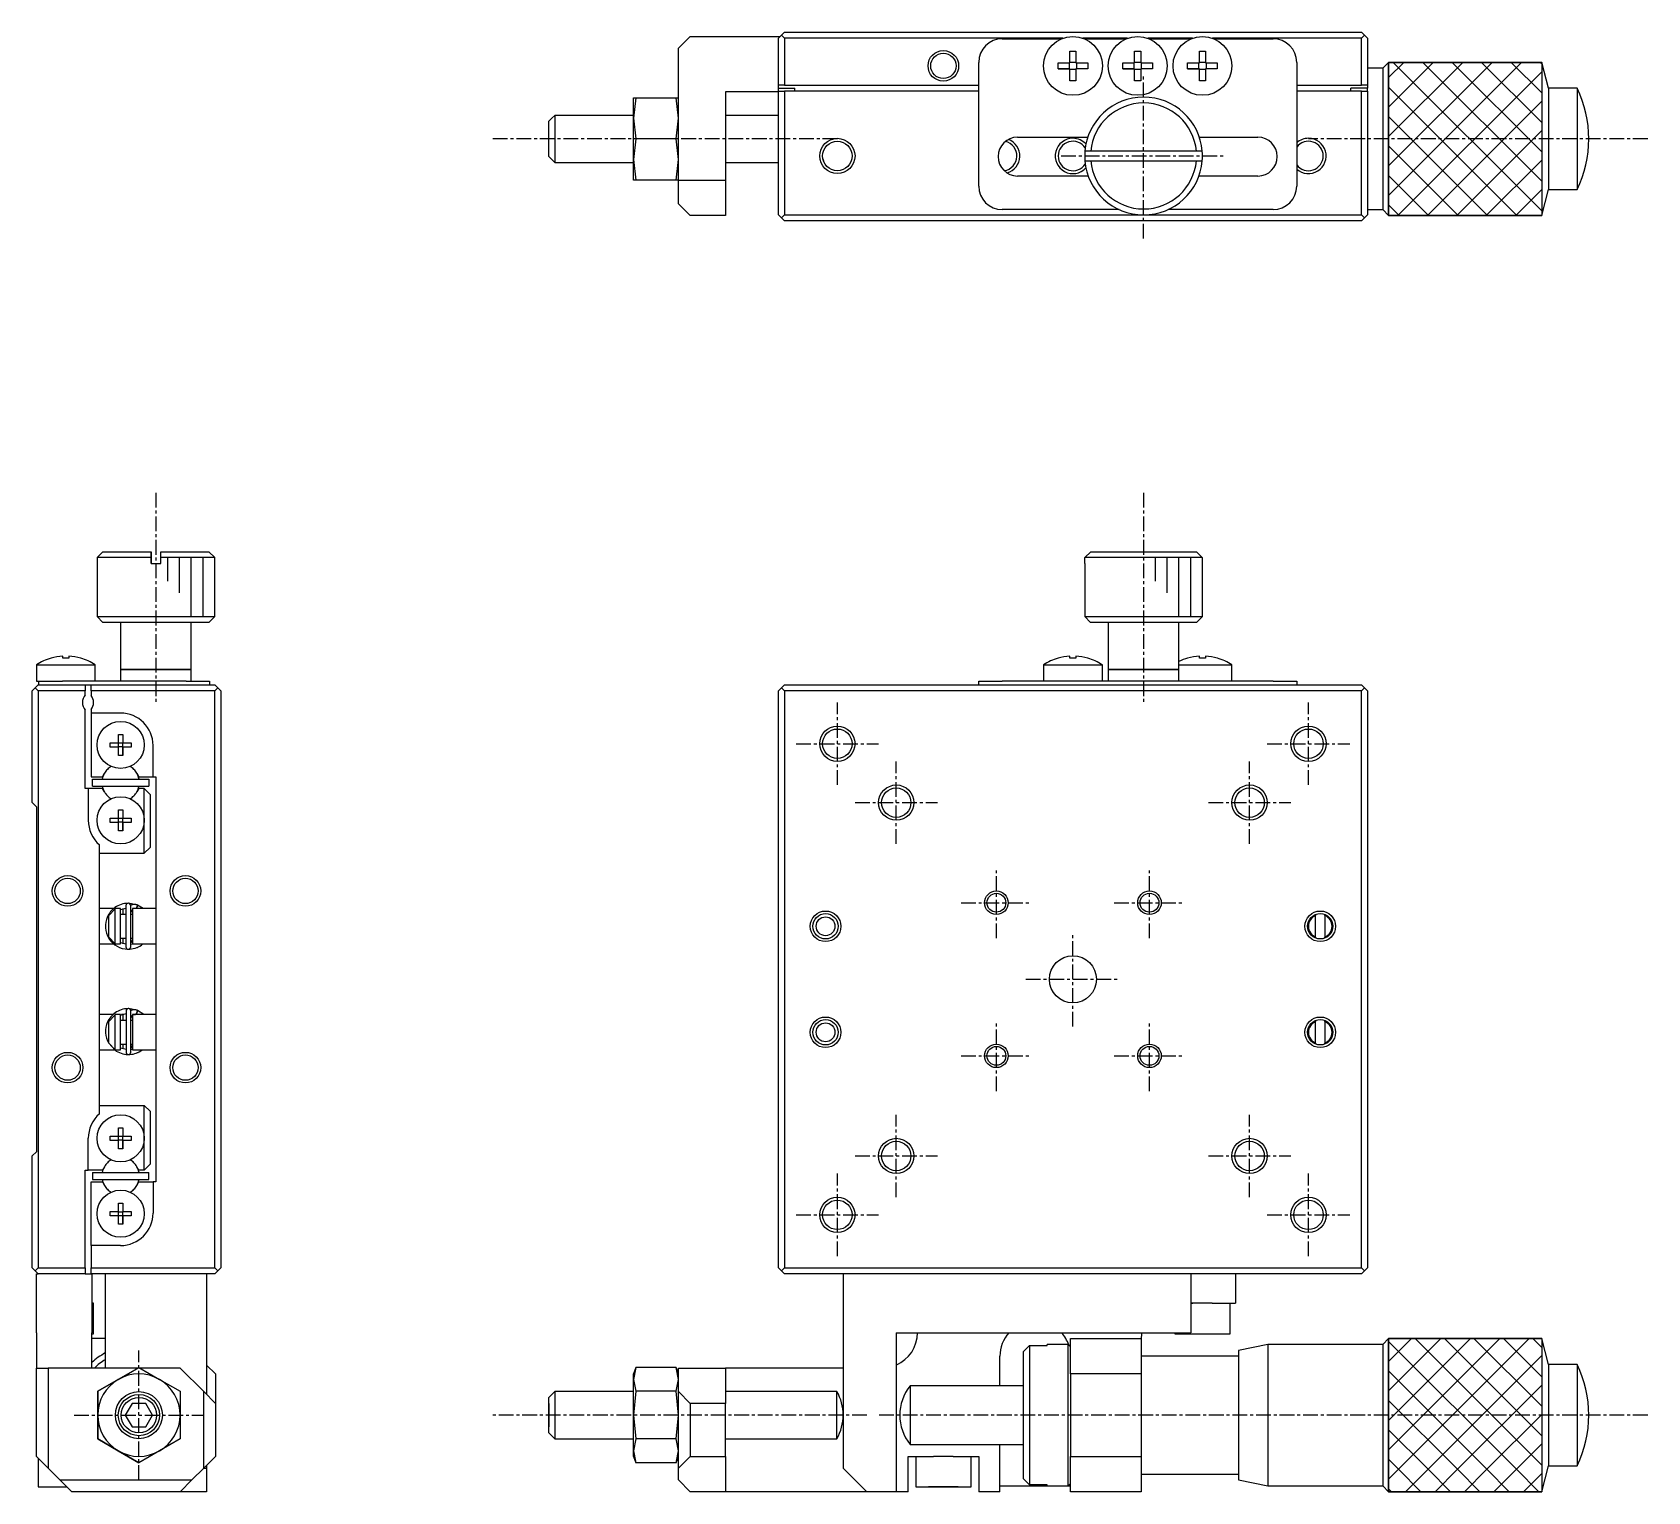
# Model space of a CAD drawing. Extents: x 10 to 367, y 10 to 228.
# Drawn here: x 68 to 205.2, y 104.1 to 228 of the extents above; entities that cross this region are included whole.
import ezdxf

# ---------------------------------------------------------------- set-up
doc = ezdxf.new("R2010")
doc.units = 0
doc.linetypes.add('CENTER', pattern=[2, 1.25, -0.25, 0.25, -0.25])
doc.layers.get('0').update_dxf_attribs({"linetype": 'CONTINUOUS'})
doc.layers.add('CENTER', color=1, linetype='CENTER')

msp = doc.modelspace()

# ---------------------------------------------------------------- linework, layer by layer
at = {"color": 7, "linetype": 'CONTINUOUS'}
for p, q in [((131.349997, 227.5), (131.599997, 227.75)), ((131.599997, 227.75), (131.849997, 228)), ((131.599997, 227.75), (131.849997, 227.5)), ((131.849997, 228), (180.849997, 228)), ((180.849997, 228), (181.099997, 227.75)), ((180.849997, 227.5), (181.099997, 227.75)), ((181.099997, 227.75), (181.349997, 227.5)), ((123.849997, 227.65), (122.849997, 226.65)), ((122.849997, 220.95), (122.849997, 226.65)), ((123.849997, 227.65), (131.499997, 227.65)), ((131.349997, 223.5), (131.349997, 227.5)), ((155.49706, 227.5), (131.849997, 227.5)), ((131.849997, 227.5), (131.849997, 223.5)), ((150.349997, 227.45), (155.370201, 227.45)), ((156.089997, 226.40859), (156.609997, 226.40859)), ((156.089997, 225.41), (156.089997, 226.40859)), ((156.609997, 226.40859), (156.609997, 225.41)), ((160.99706, 227.5), (157.202933, 227.5)), ((157.329792, 227.45), (160.870201, 227.45)), ((161.589997, 226.40859), (162.109997, 226.40859)), ((161.589997, 225.41), (161.589997, 226.40859)), ((162.109997, 226.40859), (162.109997, 225.41)), ((166.49706, 227.5), (162.702933, 227.5)), ((162.829792, 227.45), (166.370201, 227.45)), ((167.089997, 226.40859), (167.609997, 226.40859)), ((167.089997, 225.41), (167.089997, 226.40859)), ((167.609997, 226.40859), (167.609997, 225.41)), ((180.849997, 227.5), (168.202933, 227.5)), ((168.329792, 227.45), (173.349997, 227.45)), ((180.849997, 223.5), (180.849997, 227.5)), ((181.349997, 227.5), (181.349997, 223.5)), ((148.349997, 214.95), (148.349997, 225.45)), ((155.091407, 224.89), (155.091407, 225.41)), ((155.091407, 225.41), (156.089997, 225.41)), ((156.048622, 224.89), (156.048622, 225.41)), ((156.089997, 225.451375), (156.609997, 225.451375)), ((156.609997, 225.41), (157.608586, 225.41)), ((156.651371, 225.41), (156.651371, 224.89)), ((157.608586, 225.41), (157.608586, 224.89)), ((160.591407, 224.89), (160.591407, 225.41)), ((160.591407, 225.41), (161.589997, 225.41)), ((161.548622, 224.89), (161.548622, 225.41)), ((161.589997, 225.451375), (162.109997, 225.451375)), ((162.109997, 225.41), (163.108586, 225.41)), ((162.151371, 225.41), (162.151371, 224.89)), ((163.108586, 225.41), (163.108586, 224.89)), ((166.091407, 224.89), (166.091407, 225.41)), ((166.091407, 225.41), (167.089997, 225.41)), ((167.048622, 224.89), (167.048622, 225.41)), ((167.089997, 225.451375), (167.609997, 225.451375)), ((167.609997, 225.41), (168.608586, 225.41)), ((167.651371, 225.41), (167.651371, 224.89)), ((168.608586, 225.41), (168.608586, 224.89)), ((175.349997, 225.45), (175.349997, 214.95)), ((182.65, 224.949996), (181.349997, 224.949996)), ((183.150002, 225.449999), (182.65, 224.949996)), ((182.65, 224.949996), (182.650001, 212.950004)), ((183.150002, 225.449999), (196.150003, 225.449999)), ((183.150003, 212.450001), (183.150002, 225.449999)), ((196.739491, 223.25), (196.150003, 225.449999)), ((196.150003, 225.449999), (196.150004, 212.450001)), ((156.089997, 224.89), (155.091407, 224.89)), ((155.091407, 224.89), (156.048622, 224.89)), ((156.089997, 224.89), (156.048622, 224.89)), ((156.089997, 223.89141), (156.089997, 224.89)), ((156.609997, 224.848625), (156.089997, 224.848625)), ((156.609997, 223.89141), (156.089997, 223.89141)), ((156.609997, 224.89), (156.609997, 223.89141)), ((157.608586, 224.89), (156.609997, 224.89)), ((156.651371, 224.89), (156.609997, 224.89)), ((157.608586, 224.89), (156.651371, 224.89)), ((161.589997, 224.89), (160.591407, 224.89)), ((160.591407, 224.89), (161.548622, 224.89)), ((161.589997, 224.89), (161.548622, 224.89)), ((161.589997, 223.89141), (161.589997, 224.89)), ((162.109997, 224.848625), (161.589997, 224.848625)), ((162.109997, 223.89141), (161.589997, 223.89141)), ((162.109997, 224.89), (162.109997, 223.89141)), ((163.108586, 224.89), (162.109997, 224.89)), ((162.151371, 224.89), (162.109997, 224.89)), ((163.108586, 224.89), (162.151371, 224.89)), ((167.089997, 224.89), (166.091407, 224.89)), ((166.091407, 224.89), (167.048622, 224.89)), ((167.089997, 224.89), (167.048622, 224.89)), ((167.089997, 223.89141), (167.089997, 224.89)), ((167.609997, 224.848625), (167.089997, 224.848625)), ((167.609997, 223.89141), (167.089997, 223.89141)), ((167.609997, 224.89), (167.609997, 223.89141)), ((168.608586, 224.89), (167.609997, 224.89)), ((167.651371, 224.89), (167.609997, 224.89)), ((168.608586, 224.89), (167.651371, 224.89)), ((119.247069, 222.45), (119.049996, 220.7)), ((119.049996, 222.45), (119.247069, 222.45)), ((119.049996, 220.7), (119.049996, 222.45)), ((119.247069, 222.45), (122.652924, 222.45)), ((122.849996, 220.7), (122.652924, 222.45)), ((122.652924, 222.45), (122.849996, 222.45)), ((126.849997, 222.95), (126.849997, 215.45)), ((131.349997, 222.95), (126.849997, 222.95)), ((131.849997, 223.5), (131.349997, 223.5)), ((131.349997, 223.25), (131.349997, 223.5)), ((131.349997, 223.25), (132.749997, 223.25)), ((131.349997, 223), (131.349997, 223.25)), ((131.349997, 212.5), (131.349997, 223)), ((131.349997, 223), (131.849997, 223)), ((131.849997, 223.5), (148.349997, 223.5)), ((131.849997, 223), (131.849997, 212.5)), ((148.349997, 223), (131.849997, 223)), ((132.749997, 223), (132.749997, 223.25)), ((175.349997, 223.5), (180.849997, 223.5)), ((180.849997, 223), (175.349997, 223)), ((181.349997, 223.25), (179.949997, 223.25)), ((179.949997, 223), (179.949997, 223.25)), ((181.349997, 223.5), (180.849997, 223.5)), ((180.849997, 212.5), (180.849997, 223)), ((180.849997, 223), (181.349997, 223)), ((181.349997, 223.5), (181.349997, 223.25)), ((181.349997, 223), (181.349997, 223.25)), ((181.349997, 223), (181.349997, 212.5)), ((196.739491, 223.25), (196.739492, 214.65)), ((199.150002, 223.25), (196.739491, 223.25)), ((199.150002, 223.25), (199.150003, 214.65)), ((112.349996, 220.95), (112.099996, 220.7)), ((112.349996, 220.95), (112.349997, 218.95)), ((119.049977, 220.95), (112.349996, 220.95)), ((122.849997, 216.95), (122.849997, 220.95)), ((131.349997, 220.95), (126.849997, 220.95)), ((112.099996, 220.7), (111.849996, 220.45)), ((111.849997, 218.95), (111.849996, 220.45)), ((119.049996, 220.7), (119.247069, 218.95)), ((119.049997, 217.2), (119.049996, 220.7)), ((122.652924, 218.95), (122.849996, 220.7)), ((111.849997, 217.45), (111.849997, 218.95)), ((112.349997, 218.95), (112.349997, 216.95)), ((119.247069, 218.95), (119.049997, 217.2)), ((122.652924, 218.95), (119.247069, 218.95)), ((122.849997, 217.2), (122.652924, 218.95)), ((151.649997, 219.1), (157.612909, 219.1)), ((167.087084, 219.1), (172.049997, 219.1)), ((111.849997, 217.45), (112.099997, 217.2)), ((112.099997, 217.2), (112.349997, 216.95)), ((112.349997, 216.95), (119.049977, 216.95)), ((119.049997, 217.2), (119.247069, 215.45)), ((119.049997, 215.45), (119.049997, 217.2)), ((122.652924, 215.45), (122.849997, 217.2)), ((122.849997, 215.45), (122.849997, 216.95)), ((126.849997, 216.95), (131.349997, 216.95)), ((157.86781, 217.9), (157.366022, 217.9)), ((157.366022, 217.1), (157.86781, 217.1)), ((157.366022, 217.1), (167.333971, 217.1)), ((166.832183, 217.9), (157.86781, 217.9)), ((157.86781, 217.1), (166.832183, 217.1)), ((167.333971, 217.9), (166.832183, 217.9)), ((166.832183, 217.1), (167.333971, 217.1)), ((119.247069, 215.45), (119.049997, 215.45)), ((122.652924, 215.45), (119.247069, 215.45)), ((122.849997, 215.45), (122.652924, 215.45)), ((122.849997, 213.45), (122.849997, 215.45)), ((122.849997, 215.45), (126.849997, 215.45)), ((126.849997, 215.45), (126.849997, 212.45)), ((157.647869, 215.8), (151.649997, 215.8)), ((172.049997, 215.8), (167.052124, 215.8)), ((196.150004, 212.450001), (196.739492, 214.65)), ((196.739492, 214.65), (199.150003, 214.65)), ((123.849997, 212.45), (122.849997, 213.45)), ((160.276955, 212.95), (150.349997, 212.95)), ((173.349997, 212.95), (164.423038, 212.95)), ((181.349997, 212.950004), (182.650001, 212.950004)), ((182.650001, 212.950004), (183.150003, 212.450001)), ((126.849997, 212.45), (123.849997, 212.45)), ((131.599997, 212.25), (131.349997, 212.5)), ((131.849997, 212.5), (131.599997, 212.25)), ((131.849997, 212), (131.599997, 212.25)), ((131.849997, 212.5), (162.349997, 212.5)), ((180.849997, 212), (131.849997, 212)), ((162.349997, 212.5), (180.849997, 212.5)), ((181.099997, 212.25), (180.849997, 212.5)), ((181.099997, 212.25), (180.849997, 212)), ((181.349997, 212.5), (181.099997, 212.25)), ((196.150004, 212.450001), (183.150003, 212.450001)), ((74, 183.9), (73.5, 183.4)), ((74, 183.9), (78.1, 183.9)), ((78.1, 183.4), (78.1, 183.9)), ((78.1, 183.9), (78.1, 183.4)), ((78.9, 183.9), (83, 183.9)), ((78.9, 183.4), (78.9, 183.9)), ((83.5, 183.4), (83, 183.9)), ((157.366022, 183.4), (157.86781, 183.9)), ((157.86781, 183.9), (166.832183, 183.9)), ((157.86781, 183.9), (166.832183, 183.9)), ((166.832183, 183.9), (167.333971, 183.4)), ((78.1, 183.4), (73.5, 183.4)), ((73.5, 183.4), (73.5, 178.4)), ((78.1, 182.9), (78.1, 183.4)), ((78.1, 183.4), (78.1, 182.9)), ((78.1, 182.9), (78.9, 182.9)), ((83.5, 183.4), (78.9, 183.4)), ((78.9, 182.9), (78.9, 183.4)), ((83.5, 178.4), (83.5, 183.4)), ((157.349997, 182.9), (157.366022, 182.9)), ((157.349997, 182.9), (157.366022, 182.9)), ((157.349997, 182.9), (157.349997, 178.4)), ((167.333971, 183.4), (157.366022, 183.4)), ((157.366022, 182.9), (157.366022, 183.4)), ((167.333971, 183.4), (167.333971, 182.9)), ((167.333971, 182.9), (167.349997, 182.9)), ((167.333971, 182.9), (167.349997, 182.9)), ((167.349997, 178.4), (167.349997, 182.9)), ((73.5, 178.4), (78.5, 178.4)), ((73.5, 178.4), (74, 177.9)), ((78.5, 178.4), (83.5, 178.4)), ((83, 177.9), (83.5, 178.4)), ((157.349997, 178.4), (167.349997, 178.4)), ((157.349997, 178.4), (157.849997, 177.9)), ((166.849997, 177.9), (167.349997, 178.4)), ((78.5, 177.9), (74, 177.9)), ((75.5, 177.9), (75.5, 173.9)), ((83, 177.9), (78.5, 177.9)), ((81.5, 173.9), (81.5, 177.9)), ((166.849997, 177.9), (157.849997, 177.9)), ((159.349997, 177.9), (159.349997, 173.9)), ((165.349997, 173.9), (165.349997, 177.9)), ((68.35, 174.291657), (73.35, 174.291657)), ((68.35, 174.291657), (68.35, 172.9)), ((69.59141, 174.862581), (69.588067, 174.869436)), ((70.59, 174.862581), (70.59, 175.034953)), ((71.11, 174.862581), (70.59, 174.862581)), ((71.11, 175.034953), (71.11, 174.862581)), ((72.111933, 174.869436), (72.10859, 174.862581)), ((73.35, 172.9), (73.35, 174.291657)), ((153.849997, 174.291657), (158.849997, 174.291657)), ((153.849997, 174.291657), (153.849997, 172.9)), ((155.091407, 174.862581), (155.088064, 174.869436)), ((155.091407, 174.862581), (155.088064, 174.869436)), ((156.089997, 174.862581), (156.089997, 175.034953)), ((156.609997, 174.862581), (156.089997, 174.862581)), ((156.609997, 175.034953), (156.609997, 174.862581)), ((157.611929, 174.869436), (157.608586, 174.862581)), ((157.611929, 174.869436), (157.608586, 174.862581)), ((158.849997, 172.9), (158.849997, 174.291657)), ((165.349997, 174.291657), (169.849997, 174.291657)), ((166.091407, 174.862581), (166.088064, 174.869436)), ((166.091407, 174.862581), (166.088064, 174.869436)), ((167.089997, 174.862581), (167.089997, 175.034953)), ((167.609997, 174.862581), (167.089997, 174.862581)), ((167.609997, 175.034953), (167.609997, 174.862581)), ((168.611929, 174.869436), (168.608586, 174.862581)), ((168.611929, 174.869436), (168.608586, 174.862581)), ((169.849997, 172.9), (169.849997, 174.291657)), ((68.35, 172.9), (68.55, 172.9)), ((68.55, 172.6), (68.55, 172.9)), ((68.55, 172.9), (70.55, 172.9)), ((71.925, 172.9), (70.55, 172.9)), ((81.05, 172.9), (71.925, 172.9)), ((78.5, 173.9), (75.5, 173.9)), ((75.5, 173.9), (78.5, 173.9)), ((75.5, 173.9), (75.5, 172.9)), ((81.5, 173.9), (78.5, 173.9)), ((78.5, 173.9), (81.5, 173.9)), ((81.05, 172.9), (83.05, 172.9)), ((81.5, 172.9), (81.5, 173.9)), ((83.05, 172.9), (83.05, 172.6)), ((148.349997, 172.6), (148.349997, 172.9)), ((148.349997, 172.9), (150.349997, 172.9)), ((155.274997, 172.9), (150.349997, 172.9)), ((157.424997, 172.9), (155.274997, 172.9)), ((160.774997, 172.9), (157.424997, 172.9)), ((165.349997, 173.9), (159.349997, 173.9)), ((159.349997, 173.9), (165.349997, 173.9)), ((159.349997, 173.9), (159.349997, 172.9)), ((162.924997, 172.9), (160.774997, 172.9)), ((166.274997, 172.9), (162.924997, 172.9)), ((165.349997, 172.9), (165.349997, 173.9)), ((168.424997, 172.9), (166.274997, 172.9)), ((173.349997, 172.9), (168.424997, 172.9)), ((173.349997, 172.9), (175.349997, 172.9)), ((175.349997, 172.9), (175.349997, 172.6)), ((68.25, 172.35), (68, 172.1)), ((68, 162.6), (68, 172.1)), ((68.25, 172.35), (68.5, 172.6)), ((68.5, 172.1), (68.25, 172.35)), ((68.5, 172.6), (72.5, 172.6)), ((68.5, 172.1), (68.5, 123.1)), ((72.5, 172.1), (68.5, 172.1)), ((72.5, 172.6), (73, 172.6)), ((72.5, 172.6), (72.5, 172.1)), ((72.5, 171.761438), (72.5, 172.1)), ((73, 172.6), (83.5, 172.6)), ((73, 172.1), (73, 172.6)), ((73, 172.1), (73, 171.7)), ((83.5, 172.1), (73, 172.1)), ((83.5, 172.6), (83.75, 172.35)), ((83.75, 172.35), (83.5, 172.1)), ((83.5, 123.1), (83.5, 172.1)), ((84, 172.1), (83.75, 172.35)), ((84, 172.1), (84, 123.1)), ((131.599997, 172.35), (131.349997, 172.1)), ((131.349997, 123.1), (131.349997, 172.1)), ((131.849997, 172.6), (131.599997, 172.35)), ((131.849997, 172.1), (131.599997, 172.35)), ((131.849997, 172.6), (180.849997, 172.6)), ((180.849997, 172.1), (131.849997, 172.1)), ((131.849997, 172.1), (131.849997, 123.1)), ((181.099997, 172.35), (180.849997, 172.6)), ((181.099997, 172.35), (180.849997, 172.1)), ((180.849997, 123.1), (180.849997, 172.1)), ((181.349997, 172.1), (181.099997, 172.35)), ((181.349997, 172.1), (181.349997, 123.1)), ((72.5, 163.8), (72.5, 170.438562)), ((73, 170.5), (73, 170.2)), ((75.5, 170.2), (73, 170.2)), ((73, 170.2), (73, 164.8)), ((74.613639, 167.68), (75.32, 167.68)), ((74.613639, 167.32), (74.613639, 167.68)), ((75.32, 168.386361), (75.68, 168.386361)), ((75.32, 167.68), (75.32, 168.386361)), ((75.330372, 167.669628), (75.32, 167.68)), ((75.330372, 167.330372), (75.32, 167.32)), ((75.330372, 167.330372), (75.330372, 167.669628)), ((75.330372, 167.669628), (75.669628, 167.669628)), ((75.669628, 167.330372), (75.330372, 167.330372)), ((75.669628, 167.669628), (75.68, 167.68)), ((75.669628, 167.669628), (75.669628, 167.330372)), ((75.669628, 167.330372), (75.68, 167.32)), ((75.68, 168.386361), (75.68, 167.68)), ((75.68, 168.386361), (75.68, 167.68)), ((75.68, 167.68), (76.386361, 167.68)), ((76.386361, 167.68), (76.386361, 167.32)), ((78.25, 164.8), (78.25, 167.45)), ((75.32, 167.32), (74.613639, 167.32)), ((75.32, 166.613639), (75.32, 167.32)), ((75.68, 166.613639), (75.32, 166.613639)), ((75.68, 167.32), (75.68, 166.613639)), ((76.386361, 167.32), (75.68, 167.32)), ((75.68, 166.613639), (75.68, 167.32)), ((73, 164.8), (73.955588, 164.8)), ((73.1, 164.6), (77.9, 164.6)), ((73.1, 164), (73.1, 164.6)), ((73.955588, 164.8), (74.125185, 165.09375)), ((76.874815, 165.09375), (77.044412, 164.8)), ((77.044412, 164.8), (78.25, 164.8)), ((77.9, 164.6), (77.9, 164)), ((78.25, 164.8), (78.5, 164.8)), ((78.5, 164.8), (78.5, 162.6)), ((72.75, 163.8), (72.5, 163.8)), ((72.75, 163.8), (72.75, 161.1)), ((73.955588, 163.8), (72.75, 163.8)), ((73.1, 164), (77.9, 164)), ((74.125185, 163.50625), (73.955588, 163.8)), ((77.044412, 163.8), (76.874815, 163.50625)), ((77.5, 163.8), (77.044412, 163.8)), ((77.5, 161.1), (77.5, 163.8)), ((77.5, 163.8), (78, 163.3)), ((78, 163.3), (78, 158.8)), ((68, 162.6), (68.35, 162.25)), ((68.35, 162.25), (68.35, 132.95)), ((75.32, 161.986361), (75.68, 161.986361)), ((75.32, 161.28), (75.32, 161.986361)), ((75.68, 161.986361), (75.68, 161.28)), ((75.68, 161.986361), (75.68, 161.28)), ((78.5, 162.6), (78.5, 130.4)), ((74.613639, 161.28), (75.32, 161.28)), ((74.613639, 160.92), (74.613639, 161.28)), ((75.32, 160.92), (74.613639, 160.92)), ((75.330372, 161.269628), (75.32, 161.28)), ((75.330372, 160.930372), (75.32, 160.92)), ((75.32, 160.213639), (75.32, 160.92)), ((75.330372, 160.930372), (75.330372, 161.269628)), ((75.330372, 161.269628), (75.669628, 161.269628)), ((75.669628, 160.930372), (75.330372, 160.930372)), ((75.669628, 161.269628), (75.68, 161.28)), ((75.669628, 161.269628), (75.669628, 160.930372)), ((75.669628, 160.930372), (75.68, 160.92)), ((75.68, 161.28), (76.386361, 161.28)), ((75.68, 160.92), (75.68, 160.213639)), ((76.386361, 160.92), (75.68, 160.92)), ((75.68, 160.213639), (75.68, 160.92)), ((76.386361, 161.28), (76.386361, 160.92)), ((77.5, 158.3), (77.5, 161.1)), ((75.68, 160.213639), (75.32, 160.213639)), ((73.7, 136.179062), (73.7, 159.020938)), ((73.7, 158.3), (77.5, 158.3)), ((78, 158.8), (77.5, 158.3)), ((75.499989, 153.514926), (75.952123, 153.646028)), ((75.95215, 153.858046), (75.95215, 150.358046)), ((76.921029, 153.899002), (76.179486, 154.056727)), ((76.351469, 153.889885), (76.349711, 153.889049)), ((76.383058, 153.903901), (76.351469, 153.889885)), ((76.35215, 150.358046), (76.35215, 153.858046)), ((76.415296, 153.916321), (76.383058, 153.903901)), ((76.448101, 153.927113), (76.415296, 153.916321)), ((76.481395, 153.936251), (76.448101, 153.927113)), ((76.515096, 153.943715), (76.481395, 153.936251)), ((76.54912, 153.949485), (76.515096, 153.943715)), ((76.583386, 153.953548), (76.54912, 153.949485)), ((76.617809, 153.955894), (76.583386, 153.953548)), ((76.652305, 153.956517), (76.617809, 153.955894)), ((76.686791, 153.955416), (76.652305, 153.956517)), ((76.721181, 153.952592), (76.686791, 153.955416)), ((76.755392, 153.948053), (76.721181, 153.952592)), ((76.789339, 153.941809), (76.755392, 153.948053)), ((76.82294, 153.933875), (76.789339, 153.941809)), ((76.819601, 153.611824), (76.813275, 153.6)), ((76.826062, 153.624329), (76.819601, 153.611824)), ((76.856113, 153.92427), (76.82294, 153.933875)), ((76.927827, 153.896089), (76.823805, 153.599982)), ((76.832617, 153.637435), (76.826062, 153.624329)), ((76.839223, 153.651057), (76.832617, 153.637435)), ((76.845838, 153.665106), (76.839223, 153.651057)), ((76.852418, 153.679491), (76.845838, 153.665106)), ((76.858921, 153.694119), (76.852418, 153.679491)), ((76.888774, 153.913017), (76.856113, 153.92427)), ((76.865305, 153.708895), (76.858921, 153.694119)), ((76.871528, 153.723723), (76.865305, 153.708895)), ((76.87755, 153.738508), (76.871528, 153.723723)), ((76.883332, 153.753153), (76.87755, 153.738508)), ((76.888837, 153.767564), (76.883332, 153.753153)), ((76.919164, 153.900863), (76.888774, 153.913017)), ((76.894029, 153.781646), (76.888837, 153.767564)), ((76.898874, 153.79531), (76.894029, 153.781646)), ((76.90334, 153.808465), (76.898874, 153.79531)), ((76.9074, 153.821027), (76.90334, 153.808465)), ((76.911026, 153.832915), (76.9074, 153.821027)), ((76.914194, 153.844052), (76.911026, 153.832915)), ((76.916886, 153.854364), (76.914194, 153.844052)), ((76.919082, 153.863786), (76.916886, 153.854364)), ((76.917832, 153.901144), (76.919824, 153.900489)), ((77.405799, 153.600034), (76.918724, 153.900011)), ((76.920769, 153.872256), (76.919082, 153.863786)), ((76.919824, 153.900489), (76.921303, 153.898644)), ((76.921936, 153.879719), (76.920769, 153.872256)), ((76.921303, 153.898644), (76.922258, 153.895621)), ((76.922576, 153.886128), (76.921936, 153.879719)), ((76.922258, 153.895621), (76.922683, 153.89144)), ((76.922683, 153.89144), (76.922576, 153.886128)), ((74.898375, 153.6), (73.7, 153.6)), ((74.5, 153.016515), (75, 153.545683)), ((74.5, 151.183485), (74.5, 153.016515)), ((74.899534, 153.6), (74.899369, 153.6)), ((75, 153.6), (75, 153.545683)), ((75.5, 153.6), (75, 153.6)), ((75, 153.545683), (75, 150.654317)), ((75.5, 150.6), (75.5, 153.6)), ((75.95215, 153.1), (75.5, 153.1)), ((75.7, 153.1), (75.7, 153.6)), ((76.35215, 153.256435), (76.499968, 153.516361)), ((76.5, 153.1), (76.35215, 153.1)), ((76.5, 153.6), (76.5, 150.6)), ((78.5, 153.6), (76.5, 153.6)), ((176.949997, 153.098389), (176.949997, 153.016515)), ((176.949997, 151.183485), (176.949997, 153.016515)), ((177.749997, 153.016515), (177.749997, 153.098389)), ((177.749997, 153.09781), (177.749997, 151.10219)), ((177.749997, 153.016515), (177.749997, 151.183485)), ((75, 150.654317), (74.5, 151.183485)), ((75.5, 151.1), (75.95215, 151.1)), ((75.7, 150.624524), (75.7, 151.1)), ((76.35215, 151.1), (76.5, 151.1)), ((76.499961, 150.699736), (76.35215, 150.959658)), ((176.949997, 151.183485), (176.949997, 151.101611)), ((177.749997, 151.101611), (177.749997, 151.183485)), ((73.7, 150.6), (74.917522, 150.6)), ((74.917983, 150.6), (74.918089, 150.6)), ((74.918617, 150.6), (74.918738, 150.6)), ((75, 150.654317), (75, 150.6)), ((75, 150.6), (75.5, 150.6)), ((75.952149, 150.570366), (75.499932, 150.700898)), ((76.174127, 150.159274), (76.274916, 150.162913)), ((76.50021, 150.596816), (76.352153, 150.570048)), ((76.5, 150.6), (78.5, 150.6)), ((76.513234, 150.599892), (76.50021, 150.596816)), ((76.860206, 150.293134), (76.861344, 150.293503)), ((76.861344, 150.293503), (76.862365, 150.293837)), ((76.862365, 150.293837), (76.863651, 150.294259)), ((76.863651, 150.294259), (76.865321, 150.294812)), ((76.865321, 150.294812), (76.866933, 150.29535)), ((76.866933, 150.29535), (76.870148, 150.296435)), ((76.870148, 150.296435), (76.871962, 150.297056)), ((76.871962, 150.297056), (76.87553, 150.298293)), ((76.87553, 150.298293), (76.919164, 150.31523)), ((76.917832, 150.314949), (76.917524, 150.31568)), ((76.919164, 150.31523), (76.917832, 150.314949)), ((76.918922, 150.316166), (76.971852, 150.339769)), ((74.842814, 144.6), (73.7, 144.6)), ((74.5, 144.016515), (75, 144.545683)), ((74.5, 142.183485), (74.5, 144.016515)), ((74.843626, 144.6), (74.843452, 144.6)), ((74.844007, 144.6), (74.843903, 144.6)), ((75, 144.6), (75, 144.545683)), ((75.5, 144.6), (75, 144.6)), ((75, 144.545683), (75, 141.654317)), ((75.499878, 144.5679), (75.962862, 144.70407)), ((75.5, 141.6), (75.5, 144.6)), ((75.96289, 144.1), (75.5, 144.1)), ((75.7, 144.6), (75.573988, 144.6)), ((75.7, 144.1), (75.7, 144.6)), ((75.96289, 144.916089), (75.96289, 141.416089)), ((76.931768, 144.957045), (76.190225, 145.114769)), ((76.362208, 144.947927), (76.36045, 144.947091)), ((76.393797, 144.961944), (76.362208, 144.947927)), ((76.36289, 141.416089), (76.36289, 144.916089)), ((76.36289, 144.314478), (76.499955, 144.567785)), ((76.5, 144.1), (76.36289, 144.1)), ((76.426035, 144.974363), (76.393797, 144.961944)), ((76.45884, 144.985155), (76.426035, 144.974363)), ((76.492134, 144.994294), (76.45884, 144.985155)), ((76.525835, 145.001757), (76.492134, 144.994294)), ((76.5, 144.6), (76.5, 141.6)), ((78.5, 144.6), (76.5, 144.6)), ((76.559859, 145.007528), (76.525835, 145.001757)), ((76.594125, 145.011591), (76.559859, 145.007528)), ((76.567652, 144.60009), (76.749019, 144.600032)), ((76.628548, 145.013936), (76.594125, 145.011591)), ((76.663045, 145.01456), (76.628548, 145.013936)), ((76.69753, 145.013458), (76.663045, 145.01456)), ((76.73192, 145.010635), (76.69753, 145.013458)), ((76.766131, 145.006096), (76.73192, 145.010635)), ((76.800078, 144.999852), (76.766131, 145.006096)), ((76.79087, 144.605027), (76.786693, 144.6)), ((76.795418, 144.611098), (76.79087, 144.605027)), ((76.800308, 144.618175), (76.795418, 144.611098)), ((76.938567, 144.954132), (76.798719, 144.59998)), ((76.83368, 144.991918), (76.800078, 144.999852)), ((76.805512, 144.626214), (76.800308, 144.618175)), ((76.810996, 144.635166), (76.805512, 144.626214)), ((76.816727, 144.644976), (76.810996, 144.635166)), ((76.82267, 144.655585), (76.816727, 144.644976)), ((76.828788, 144.666926), (76.82267, 144.655585)), ((76.835045, 144.678931), (76.828788, 144.666926)), ((76.866852, 144.982313), (76.83368, 144.991918)), ((76.841401, 144.691525), (76.835045, 144.678931)), ((76.847817, 144.704632), (76.841401, 144.691525)), ((76.854255, 144.718171), (76.847817, 144.704632)), ((76.860675, 144.732058), (76.854255, 144.718171)), ((76.867036, 144.746209), (76.860675, 144.732058)), ((76.899513, 144.971059), (76.866852, 144.982313)), ((76.873301, 144.760537), (76.867036, 144.746209)), ((76.879431, 144.774954), (76.873301, 144.760537)), ((76.885388, 144.789371), (76.879431, 144.774954)), ((76.891135, 144.8037), (76.885388, 144.789371)), ((76.896638, 144.817853), (76.891135, 144.8037)), ((76.901862, 144.831743), (76.896638, 144.817853)), ((76.929903, 144.958905), (76.899513, 144.971059)), ((76.906776, 144.845285), (76.901862, 144.831743)), ((76.911349, 144.858395), (76.906776, 144.845285)), ((76.915554, 144.870994), (76.911349, 144.858395)), ((76.919364, 144.883004), (76.915554, 144.870994)), ((76.922756, 144.894351), (76.919364, 144.883004)), ((76.925709, 144.904966), (76.922756, 144.894351)), ((76.928206, 144.914783), (76.925709, 144.904966)), ((76.93023, 144.923743), (76.928206, 144.914783)), ((76.928571, 144.959187), (76.930516, 144.958565)), ((77.482592, 144.600051), (76.929463, 144.958054)), ((76.93177, 144.93179), (76.93023, 144.923743)), ((76.930516, 144.958565), (76.931975, 144.956816)), ((76.932815, 144.938874), (76.93177, 144.93179)), ((76.931975, 144.956816), (76.932939, 144.953952)), ((76.93336, 144.944953), (76.932815, 144.938874)), ((76.932939, 144.953952), (76.933402, 144.94999)), ((76.933402, 144.94999), (76.93336, 144.944953)), ((176.949997, 144.098389), (176.949997, 144.016515)), ((176.949997, 142.183485), (176.949997, 144.016515)), ((177.749997, 144.016515), (177.749997, 144.098389)), ((177.749997, 144.09781), (177.749997, 142.10219)), ((177.749997, 144.016515), (177.749997, 142.183485)), ((73.7, 141.6), (75, 141.6)), ((74.483868, 142.176589), (75.004004, 141.599493)), ((75, 141.654317), (74.5, 142.183485)), ((75, 141.654317), (75, 141.6)), ((75, 141.6), (75.5, 141.6)), ((75.962888, 141.628408), (75.499947, 141.763966)), ((75.5, 142.1), (75.96289, 142.1)), ((75.7, 141.686004), (75.7, 142.1)), ((76.36289, 142.1), (76.5, 142.1)), ((76.499973, 141.764381), (76.36289, 142.0177)), ((76.50008, 141.652382), (76.362892, 141.62809)), ((76.5, 141.6), (78.5, 141.6)), ((76.870945, 141.351177), (76.872083, 141.351546)), ((76.872083, 141.351546), (76.873105, 141.351879)), ((76.873105, 141.351879), (76.87439, 141.352301)), ((76.87439, 141.352301), (76.87606, 141.352854)), ((76.87606, 141.352854), (76.877672, 141.353392)), ((76.877672, 141.353392), (76.880887, 141.354478)), ((76.880887, 141.354478), (76.882701, 141.355098)), ((76.882701, 141.355098), (76.886269, 141.356335)), ((76.886269, 141.356335), (76.929903, 141.373273)), ((76.928571, 141.372991), (76.928264, 141.373723)), ((76.929903, 141.373273), (76.928571, 141.372991)), ((76.929661, 141.374209), (76.982591, 141.397811)), ((176.949997, 142.183485), (176.949997, 142.101611)), ((177.749997, 142.101611), (177.749997, 142.183485)), ((76.184866, 141.217316), (76.285655, 141.220955)), ((73.7, 136.9), (77.5, 136.9)), ((77.5, 134.1), (77.5, 136.9)), ((77.5, 136.9), (78, 136.4)), ((78, 136.4), (78, 131.9)), ((75.32, 134.986361), (75.68, 134.986361)), ((75.32, 134.28), (75.32, 134.986361)), ((75.68, 134.986361), (75.68, 134.28)), ((75.68, 134.986361), (75.68, 134.28)), ((72.75, 131.4), (72.75, 134.1)), ((74.613639, 134.28), (75.32, 134.28)), ((74.613639, 133.92), (74.613639, 134.28)), ((75.32, 133.92), (74.613639, 133.92)), ((75.330372, 134.269628), (75.32, 134.28)), ((75.330372, 133.930372), (75.32, 133.92)), ((75.32, 133.213639), (75.32, 133.92)), ((75.68, 133.213639), (75.32, 133.213639)), ((75.330372, 133.930372), (75.330372, 134.269628)), ((75.330372, 134.269628), (75.669628, 134.269628)), ((75.669628, 133.930372), (75.330372, 133.930372)), ((75.669628, 134.269628), (75.68, 134.28)), ((75.669628, 134.269628), (75.669628, 133.930372)), ((75.669628, 133.930372), (75.68, 133.92)), ((75.68, 134.28), (76.386361, 134.28)), ((75.68, 133.92), (75.68, 133.213639)), ((76.386361, 133.92), (75.68, 133.92)), ((75.68, 133.213639), (75.68, 133.92)), ((76.386361, 134.28), (76.386361, 133.92)), ((77.5, 131.4), (77.5, 134.1)), ((68.35, 132.95), (68, 132.6)), ((68, 123.1), (68, 132.6)), ((74.125185, 131.69375), (73.955588, 131.4)), ((77.044412, 131.4), (76.874815, 131.69375)), ((78, 131.9), (77.5, 131.4)), ((72.5, 131.4), (72.75, 131.4)), ((72.5, 123.1), (72.5, 131.4)), ((73.955588, 131.4), (72.75, 131.4)), ((73, 130.4), (73.955588, 130.4)), ((73, 125), (73, 130.4)), ((73.1, 131.2), (77.9, 131.2)), ((73.1, 131.2), (73.1, 130.6)), ((73.1, 130.6), (77.9, 130.6)), ((73.955588, 130.4), (74.125185, 130.10625)), ((76.874815, 130.10625), (77.044412, 130.4)), ((77.5, 131.4), (77.044412, 131.4)), ((77.044412, 130.4), (78.25, 130.4)), ((77.9, 130.6), (77.9, 131.2)), ((78.5, 130.4), (78.25, 130.4)), ((78.25, 130.4), (78.25, 127.75)), ((74.613639, 127.88), (75.32, 127.88)), ((74.613639, 127.52), (74.613639, 127.88)), ((75.32, 128.586361), (75.68, 128.586361)), ((75.32, 127.88), (75.32, 128.586361)), ((75.330372, 127.869628), (75.32, 127.88)), ((75.330372, 127.530372), (75.330372, 127.869628)), ((75.330372, 127.869628), (75.669628, 127.869628)), ((75.669628, 127.869628), (75.68, 127.88)), ((75.669628, 127.869628), (75.669628, 127.530372)), ((75.68, 128.586361), (75.68, 127.88)), ((75.68, 128.586361), (75.68, 127.88)), ((75.68, 127.88), (76.386361, 127.88)), ((76.386361, 127.88), (76.386361, 127.52)), ((75.32, 127.52), (74.613639, 127.52)), ((75.330372, 127.530372), (75.32, 127.52)), ((75.32, 126.813639), (75.32, 127.52)), ((75.68, 126.813639), (75.32, 126.813639)), ((75.669628, 127.530372), (75.330372, 127.530372)), ((75.669628, 127.530372), (75.68, 127.52)), ((75.68, 127.52), (75.68, 126.813639)), ((76.386361, 127.52), (75.68, 127.52)), ((75.68, 126.813639), (75.68, 127.52)), ((75.5, 125), (73, 125)), ((73, 125), (73, 123.1)), ((68, 123.1), (68.25, 122.85)), ((68.25, 122.85), (68.5, 123.1)), ((68.5, 122.6), (68.25, 122.85)), ((68.35, 122.6), (68.5, 122.6)), ((68.35, 117.6), (68.35, 122.6)), ((68.5, 123.1), (72.5, 123.1)), ((72.5, 122.6), (68.5, 122.6)), ((72.5, 123.1), (72.5, 122.6)), ((72.5, 122.6), (73, 122.6)), ((73, 123.1), (83.5, 123.1)), ((73, 122.6), (73, 123.1)), ((83.5, 122.6), (73, 122.6)), ((73.05, 122.6), (73.05, 117.6)), ((74.2, 122.6), (74.2, 114.6)), ((82.8, 122.6), (82.8, 112.35)), ((83.5, 123.1), (83.75, 122.85)), ((83.75, 122.85), (83.5, 122.6)), ((84, 123.1), (83.75, 122.85)), ((131.349997, 123.1), (131.599997, 122.85)), ((131.849997, 123.1), (131.599997, 122.85)), ((131.599997, 122.85), (131.849997, 122.6)), ((131.849997, 123.1), (180.849997, 123.1)), ((180.849997, 122.6), (131.849997, 122.6)), ((136.849997, 122.6), (136.849997, 106.1)), ((166.349997, 122.6), (166.349997, 117.6)), ((170.149997, 122.6), (170.149997, 120.1)), ((181.099997, 122.85), (180.849997, 123.1)), ((180.849997, 122.6), (181.099997, 122.85)), ((181.099997, 122.85), (181.349997, 123.1)), ((73.2, 120.1), (73.05, 120.1)), ((73.2, 117.5), (73.2, 120.1)), ((166.523861, 120.1), (166.349997, 120.1)), ((166.349997, 120.1), (166.523861, 120.1)), ((167.349997, 120.1), (166.523861, 120.1)), ((168.176132, 120.1), (167.349997, 120.1)), ((168.176132, 120.1), (170.149997, 120.1)), ((169.699997, 117.5), (169.699997, 120.1)), ((68.35, 117.6), (68.35, 114.6)), ((73.05, 114.6), (73.05, 117.6)), ((73.05, 117.5), (73.2, 117.5)), ((74.2, 117.1), (73.05, 117.1)), ((141.349997, 117.6), (141.349997, 104.1)), ((141.349997, 117.6), (166.349997, 117.6)), ((154.149997, 116.51608), (154.149997, 116.6)), ((154.149997, 116.51608), (154.149997, 116.6)), ((155.949997, 116.6), (154.149997, 116.6)), ((155.949997, 104.6), (155.949997, 116.6)), ((156.149997, 116.4), (155.949997, 116.6)), ((156.149997, 117.1), (162.149997, 117.1)), ((156.149997, 114.1), (156.149997, 117.1)), ((162.149997, 117.1), (162.149997, 114.1)), ((164.999997, 117.6), (164.999997, 117.5)), ((164.999997, 117.5), (167.349997, 117.5)), ((167.349997, 117.5), (169.699997, 117.5)), ((172.899996, 116.599996), (170.399997, 116.099997)), ((172.899996, 116.599996), (172.899996, 104.600004)), ((182.650001, 116.599996), (172.899996, 116.599996)), ((183.150003, 117.099999), (182.650001, 116.599996)), ((182.650001, 116.599996), (182.650001, 104.600004)), ((183.150003, 117.099999), (196.150004, 117.099999)), ((183.150003, 104.100001), (183.150003, 117.099999)), ((196.739492, 114.9), (196.150004, 117.099999)), ((196.150004, 117.099999), (196.150004, 104.100001)), ((150.149997, 113.099996), (150.149997, 115.6)), ((152.149997, 116.008327), (152.649997, 116.51608)), ((152.149997, 105.191673), (152.149997, 116.008327)), ((152.149997, 115.243559), (152.149997, 116.008327)), ((152.649997, 116.51608), (152.649997, 104.68392)), ((152.649997, 116.51608), (154.149997, 116.51608)), ((170.399997, 115.6), (162.149997, 115.6)), ((170.399997, 116.099997), (170.399997, 105.100003)), ((170.399997, 116.099997), (170.399997, 115.6)), ((170.399997, 115.849997), (170.399997, 115.6)), ((170.399997, 115.849997), (170.399997, 105.350003)), ((68.35, 107.1), (68.35, 114.6)), ((68.35, 114.6), (69.35, 114.6)), ((76.978203, 114.6), (69.35, 114.6)), ((69.35, 114.6), (69.35, 106.1)), ((75.3, 113.631089), (77.05, 114.641452)), ((76.978388, 114.600107), (75.3, 113.631089)), ((77.05, 114.641452), (76.978388, 114.600107)), ((77.05, 114.641452), (78.8, 113.631089)), ((80.55, 114.6), (77.121797, 114.6)), ((82.55, 112.6), (80.55, 114.6)), ((83.55, 114.1), (82.8, 114.85)), ((83.55, 114.1), (83.55, 111.6)), ((119.247069, 114.641452), (119.049997, 113.631089)), ((119.247069, 114.641452), (119.049997, 114.1)), ((119.049997, 113.631089), (119.049997, 114.1)), ((122.652924, 114.641452), (119.247069, 114.641452)), ((122.849997, 113.631089), (122.652924, 114.641452)), ((122.849997, 114.1), (122.652924, 114.641452)), ((122.849997, 112.6), (122.849997, 114.6)), ((122.849997, 114.6), (126.849997, 114.6)), ((126.849997, 114.6), (126.849997, 111.6)), ((136.849997, 114.6), (126.849997, 114.6)), ((162.149997, 114.1), (156.149997, 114.1)), ((156.149997, 114.1), (156.149997, 107.1)), ((162.149997, 114.1), (162.149997, 107.1)), ((196.739492, 114.9), (196.739492, 106.3)), ((199.150003, 114.9), (196.739492, 114.9)), ((199.150003, 114.9), (199.150003, 106.3)), ((73.55, 112.620726), (75.3, 113.631089)), ((75.3, 113.631089), (73.55, 112.620726)), ((73.55, 110.6), (73.55, 112.620726)), ((73.55, 112.620726), (73.55, 110.6)), ((78.8, 113.631089), (80.55, 112.620726)), ((80.55, 112.620726), (80.55, 110.6)), ((82.55, 106.1), (82.55, 112.6)), ((83.55, 111.6), (82.55, 112.6)), ((112.349997, 112.6), (112.099997, 112.35)), ((112.349997, 112.6), (112.349997, 108.6)), ((119.049977, 112.6), (112.349997, 112.6)), ((119.049997, 110.6), (119.049997, 113.631089)), ((119.049997, 113.631089), (119.247069, 112.620726)), ((119.247069, 112.620726), (119.049997, 110.6)), ((122.652924, 112.620726), (119.247069, 112.620726)), ((122.652924, 112.620726), (122.849997, 113.631089)), ((122.849997, 110.6), (122.652924, 112.620726)), ((123.849997, 111.6), (122.849997, 112.6)), ((122.849997, 108.6), (122.849997, 112.6)), ((136.314098, 112.6), (126.850016, 112.6)), ((136.314098, 108.599995), (136.314098, 112.600005)), ((136.314098, 108.6), (136.314098, 112.6)), ((142.527506, 113.099996), (142.527506, 108.100004)), ((152.149997, 113.099996), (142.527506, 113.099996)), ((76.47265, 111.6), (75.895299, 110.6)), ((77.62735, 111.6), (76.47265, 111.6)), ((78.204701, 110.6), (77.62735, 111.6)), ((78.204701, 110.6), (77.62735, 111.6)), ((83.55, 111.6), (83.55, 107.1)), ((111.849997, 111.6), (111.849996, 110.6)), ((112.099997, 112.35), (111.849997, 112.1)), ((111.849997, 109.1), (111.849997, 112.1)), ((111.849997, 109.1), (111.849997, 112.1)), ((111.849997, 110.6), (111.849997, 111.6)), ((126.849997, 111.6), (123.849997, 111.6)), ((123.849997, 111.6), (123.849997, 107.1)), ((126.849997, 107.1), (126.849997, 111.6)), ((73.55, 108.579274), (73.55, 110.6)), ((73.55, 110.6), (73.55, 108.579274)), ((75.895299, 110.6), (76.47265, 109.6)), ((77.62735, 109.6), (78.204701, 110.6)), ((77.62735, 109.6), (78.204701, 110.6)), ((80.55, 110.6), (80.55, 108.579274)), ((111.849996, 110.6), (111.849997, 109.6)), ((111.849997, 109.6), (111.849997, 110.6)), ((119.049997, 107.568911), (119.049997, 110.6)), ((119.049997, 110.6), (119.247069, 108.579274)), ((122.652924, 108.579274), (122.849997, 110.6)), ((75.3, 107.568911), (73.55, 108.579274)), ((73.55, 108.579274), (75.3, 107.568911)), ((76.47265, 109.6), (77.62735, 109.6)), ((80.55, 108.579274), (78.8, 107.568911)), ((111.849997, 109.1), (112.099997, 108.85)), ((112.099997, 108.85), (112.349997, 108.6)), ((112.349997, 108.6), (119.049977, 108.6)), ((119.247069, 108.579274), (119.049997, 107.568911)), ((122.652924, 108.579274), (119.247069, 108.579274)), ((122.849997, 107.568911), (122.652924, 108.579274)), ((122.849997, 106.1), (122.849997, 108.6)), ((126.850016, 108.6), (136.314098, 108.6)), ((68.35, 107.1), (69.35, 106.1)), ((77.05, 106.558548), (75.3, 107.568911)), ((75.3, 107.568911), (77.05, 106.558548)), ((78.8, 107.568911), (77.05, 106.558548)), ((82.55, 106.1), (83.55, 107.1)), ((119.049997, 107.568911), (119.247069, 106.558548)), ((119.049997, 107.1), (119.049997, 107.568911)), ((119.049997, 107.1), (119.247069, 106.558548)), ((122.652924, 106.558548), (122.849997, 107.568911)), ((122.652924, 106.558548), (122.849997, 107.1)), ((122.849997, 106.1), (123.849997, 107.1)), ((123.849997, 107.1), (126.849997, 107.1)), ((126.849997, 107.1), (126.849997, 104.1)), ((142.349997, 107.1), (144.523861, 107.1)), ((142.349997, 104.1), (142.349997, 107.1)), ((142.527506, 108.100004), (152.149997, 108.100004)), ((142.999997, 107.1), (142.999997, 104.5)), ((145.349997, 107.1), (144.523861, 107.1)), ((146.176132, 107.1), (145.349997, 107.1)), ((146.176132, 107.1), (148.349997, 107.1)), ((147.699997, 104.5), (147.699997, 107.1)), ((148.349997, 107.1), (148.349997, 104.1)), ((150.149997, 104.1), (150.149997, 108.100004)), ((156.149997, 107.1), (162.149997, 107.1)), ((156.149997, 104.1), (156.149997, 107.1)), ((162.149997, 107.1), (162.149997, 104.1)), ((68.5, 106.95), (68.5, 104.5)), ((69.35, 106.1), (70.35, 105.1)), ((81.55, 105.1), (82.55, 106.1)), ((82.55, 106.1), (82.8, 106.1)), ((82.8, 106.35), (82.8, 106.1)), ((82.8, 106.1), (82.8, 104.1)), ((122.652924, 106.558548), (119.247069, 106.558548)), ((122.849997, 105.1), (122.849997, 106.1)), ((136.849997, 106.1), (138.849997, 104.1)), ((152.149997, 105.191673), (152.149997, 105.956441)), ((196.150004, 104.100001), (196.739492, 106.3)), ((196.739492, 106.3), (199.150003, 106.3)), ((68.5, 104.5), (70.95, 104.5)), ((70.35, 105.1), (81.55, 105.1)), ((70.35, 105.1), (71.35, 104.1)), ((80.55, 104.1), (81.55, 105.1)), ((123.849997, 104.1), (122.849997, 105.1)), ((142.999997, 104.5), (145.349997, 104.5)), ((142.999997, 104.5), (147.699997, 104.5)), ((144.714911, 104.5), (144.079826, 104.5)), ((144.079826, 104.5), (144.714911, 104.5)), ((145.985082, 104.5), (144.714911, 104.5)), ((144.714911, 104.5), (145.985082, 104.5)), ((145.349997, 104.5), (147.699997, 104.5)), ((146.620167, 104.5), (145.985082, 104.5)), ((145.985082, 104.5), (146.620167, 104.5)), ((150.149997, 104.6), (154.149997, 104.6)), ((152.649997, 104.68392), (152.149997, 105.191673)), ((154.149997, 104.68392), (152.649997, 104.68392)), ((154.149997, 104.6), (154.149997, 104.68392)), ((154.149997, 104.6), (154.149997, 104.68392)), ((154.149997, 104.6), (155.949997, 104.6)), ((155.949997, 104.6), (156.149997, 104.8)), ((155.949997, 104.6), (156.149997, 104.6)), ((162.149997, 105.6), (170.399996, 105.6)), ((170.399997, 105.6), (170.399997, 105.100003)), ((170.399997, 105.6), (170.399997, 105.350003)), ((170.399997, 105.100003), (172.899996, 104.600004)), ((172.899996, 104.600004), (182.650001, 104.600004)), ((182.650001, 104.600004), (183.150003, 104.100001)), ((80.55, 104.1), (71.35, 104.1)), ((82.8, 104.1), (80.55, 104.1)), ((126.849997, 104.1), (123.849997, 104.1)), ((138.849997, 104.1), (126.849997, 104.1)), ((141.349997, 104.1), (138.849997, 104.1)), ((142.349997, 104.1), (141.349997, 104.1)), ((150.149997, 104.1), (148.349997, 104.1)), ((162.149997, 104.1), (156.149997, 104.1)), ((196.150004, 104.100001), (183.150003, 104.100001))]:
    msp.add_line(p, q, dxfattribs=at)
at = {"color": 3, "linetype": 'CONTINUOUS'}
for p, q in [((183.150002, 225.449999), (183.150003, 212.450001)), ((196.150003, 225.449999), (183.150002, 225.449999)), ((183.150002, 224.150002), (184.449999, 225.449999)), ((183.150002, 221.650002), (186.949999, 225.449999)), ((183.150002, 219.150002), (189.449999, 225.449999)), ((183.150003, 216.650003), (191.949999, 225.449999)), ((183.150003, 214.150003), (194.449999, 225.449999)), ((183.550001, 225.449999), (196.150004, 212.849996)), ((186.050001, 225.449999), (196.150004, 215.349996)), ((188.550001, 225.449999), (196.150004, 217.849996)), ((191.050001, 225.449999), (196.150003, 220.349997)), ((193.550001, 225.449999), (196.150003, 222.849997)), ((196.050001, 225.449999), (196.150003, 225.349997)), ((196.150003, 225.449999), (196.150004, 212.450001)), ((183.950001, 212.450001), (196.150003, 224.650003)), ((183.150002, 223.349998), (194.049999, 212.450001)), ((183.150002, 220.849998), (191.549999, 212.450001)), ((186.450001, 212.450001), (196.150003, 222.150003)), ((188.950001, 212.450001), (196.150003, 219.650003)), ((183.150003, 218.349997), (189.049999, 212.450001)), ((135.124414, 217.254139), (135.161854, 217.111647)), ((191.450001, 212.450001), (196.150004, 217.150004)), ((183.150003, 215.849997), (186.549999, 212.450001)), ((193.950001, 212.450001), (196.150004, 214.650004)), ((183.150003, 213.349997), (184.049999, 212.450001)), ((183.150003, 212.450001), (196.150004, 212.450001)), ((79.5, 181.4), (79.5, 183.4)), ((80.5, 180.4), (80.5, 183.4)), ((81.5, 178.4), (81.5, 183.4)), ((82.5, 178.4), (82.5, 183.4)), ((163.349997, 181.4), (163.349997, 183.4)), ((164.349997, 180.4), (164.349997, 183.4)), ((165.349997, 178.4), (165.349997, 183.4)), ((166.349997, 178.4), (166.349997, 183.4)), ((183.150003, 117.099999), (183.150003, 104.100001)), ((196.150004, 117.099999), (183.150003, 117.099999)), ((183.150003, 115.150003), (185.099999, 117.099999)), ((183.150003, 112.650003), (187.599999, 117.099999)), ((183.150003, 110.150003), (190.099999, 117.099999)), ((183.150003, 107.650003), (192.599999, 117.099999)), ((183.150003, 116.849997), (194, 106)), ((184, 106), (195.099999, 117.099999)), ((185.400001, 117.099999), (196.150004, 106.349996)), ((187.900001, 117.099999), (196.150004, 108.849996)), ((190.400001, 117.099999), (196.150004, 111.349996)), ((192.900001, 117.099999), (196.150004, 113.849996)), ((195.400001, 117.099999), (196.150004, 116.349996)), ((196.150004, 117.099999), (196.150004, 104.100001)), ((186.5, 106), (196.150004, 115.650004)), ((183.150003, 114.349997), (191.5, 106)), ((189, 106), (196.150004, 113.150004)), ((183.150003, 111.849997), (189, 106)), ((191.5, 106), (196.150004, 110.650004)), ((183.150003, 109.349997), (186.5, 106)), ((194, 106), (196.150004, 108.150004)), ((183.150003, 106.849997), (184, 106)), ((183.150003, 105.150003), (184, 106)), ((184, 106), (185.899999, 104.100001)), ((184.600001, 104.100001), (186.5, 106)), ((186.5, 106), (188.399999, 104.100001)), ((187.100001, 104.100001), (189, 106)), ((189, 106), (190.899999, 104.100001)), ((189.600001, 104.100001), (191.5, 106)), ((191.5, 106), (193.399999, 104.100001)), ((192.100001, 104.100001), (194, 106)), ((194, 106), (195.899999, 104.100001)), ((194.600001, 104.100001), (196.150004, 105.650004)), ((183.150003, 104.349997), (183.399999, 104.100001)), ((183.150003, 104.100001), (196.150004, 104.100001))]:
    msp.add_line(p, q, dxfattribs=at)
for centre, radius in [((145.349997, 225.15), 1.3), ((136.349997, 217.5), 1.5), ((136.349997, 167.6), 1.5), ((176.349997, 167.6), 1.5), ((141.349997, 162.6), 1.5), ((171.349997, 162.6), 1.5), ((71, 155.1), 1.3), ((81, 155.1), 1.3), ((149.849997, 154.1), 1), ((162.849997, 154.1), 1), ((135.349997, 152.1), 1.3), ((177.349997, 152.1), 1.3), ((135.349997, 143.1), 1.3), ((177.349997, 143.1), 1.3), ((71, 140.1), 1.3), ((81, 140.1), 1.3), ((149.849997, 141.1), 1), ((162.849997, 141.1), 1), ((141.349997, 132.6), 1.5), ((171.349997, 132.6), 1.5), ((136.349997, 127.6), 1.5), ((176.349997, 127.6), 1.5), ((77.05, 110.6), 1.75)]:
    msp.add_circle(centre, radius, dxfattribs=at)
at = {"color": 7, "linetype": 'CONTINUOUS'}
for centre, radius in [((156.349997, 225.15), 2.5), ((161.849997, 225.15), 2.5), ((167.349997, 225.15), 2.5), ((145.349997, 225.15), 1.075), ((136.349997, 217.5), 1.25), ((75.5, 167.5), 2), ((136.349997, 167.6), 1.25), ((176.349997, 167.6), 1.25), ((141.349997, 162.6), 1.25), ((171.349997, 162.6), 1.25), ((75.5, 161.1), 2), ((71, 155.1), 1.075), ((81, 155.1), 1.075), ((149.849997, 154.1), 0.8), ((162.849997, 154.1), 0.8), ((135.349997, 152.1), 1.075), ((135.349997, 152.1), 0.8), ((177.349997, 152.1), 1.075), ((156.349997, 147.6), 2), ((135.349997, 143.1), 1.075), ((177.349997, 143.1), 1.075), ((135.349997, 143.1), 0.8), ((149.849997, 141.1), 0.8), ((162.849997, 141.1), 0.8), ((71, 140.1), 1.075), ((81, 140.1), 1.075), ((75.5, 134.1), 2), ((141.349997, 132.6), 1.25), ((171.349997, 132.6), 1.25), ((75.5, 127.7), 2), ((136.349997, 127.6), 1.25), ((176.349997, 127.6), 1.25), ((77.05, 110.6), 2), ((77.05, 110.6), 1.5)]:
    msp.add_circle(centre, radius, dxfattribs=at)
for centre, radius, start, end in [((150.349997, 225.45), 2, 90, 180), ((173.349997, 225.45), 2, 0, 90), ((162.349997, 217.5), 5, 4.588566, 175.411434), ((190.405002, 218.95), 9.745001, 333.816209, 26.183791), ((162.349997, 217.5), 4.5, 5.099689, 174.900311), ((151.649997, 217.45), 1.65, 90, 270), ((150.349997, 217.5), 1.25, 277.220583, 78.374221), ((156.349997, 217.5), 1.25, 33.12294, 180), ((172.049997, 217.45), 1.65, 270, 90), ((176.349997, 217.5), 1.25, 216.869898, 143.130102), ((156.349997, 217.5), 1.25, 180, 326.87706), ((162.349997, 217.5), 5, 175.411434, 184.588566), ((162.349997, 217.5), 5, 184.588566, 355.411434), ((162.349997, 217.5), 4.5, 185.099689, 354.900311), ((162.349997, 217.5), 5, 355.411434, 4.588566), ((150.349997, 214.95), 2, 180, 270), ((173.349997, 214.95), 2, 270, 0), ((70.85, 170.55), 4.5, 106.285843, 123.748989), ((70.85, 170.55), 4.492483, 93.317816, 106.26943), ((70.85, 170.55), 4.492483, 73.73057, 86.682184), ((70.85, 170.55), 4.5, 56.251011, 73.714157), ((156.349997, 170.55), 4.5, 106.285843, 123.748989), ((156.349997, 170.55), 4.492483, 93.317816, 106.26943), ((156.349997, 170.55), 4.492483, 73.73057, 86.682184), ((156.349997, 170.55), 4.5, 56.251011, 73.714157), ((167.349997, 170.55), 4.5, 106.285843, 116.3878), ((167.349997, 170.55), 4.492483, 93.317816, 106.26943), ((167.349997, 170.55), 4.492483, 73.73057, 86.682184), ((167.349997, 170.55), 4.5, 56.251011, 73.714157), ((73.25, 171.1), 1, 138.590378, 221.409622), ((72.2, 171.1), 1, 323.130102, 36.869898), ((75.5, 167.45), 2.75, 0, 90), ((75.5, 164.299999), 1.5875, 149.999969, 169.10691), ((75.5, 164.3), 1.5875, 135, 150), ((75.615, 164.18519), 1.75, 121.886504, 135.004406), ((75.5, 164.299999), 1.5875, 120.433182, 134.999974), ((75.5, 164.299999), 1.5875, 45.000026, 59.566818), ((75.385, 164.18519), 1.75, 44.995594, 58.113496), ((75.5, 164.3), 1.5875, 30, 45), ((75.5, 164.299999), 1.5875, 10.89309, 30.000031), ((75.5, 164.299999), 1.5875, 190.893016, 210), ((75.5, 164.3), 1.5875, 210, 225), ((75.5, 164.3), 1.5875, 315, 330), ((75.5, 164.299999), 1.5875, 330.000031, 349.106984), ((75.5, 164.299999), 1.5875, 224.999974, 239.566737), ((75.615, 164.41481), 1.75, 224.995594, 238.113496), ((75.5, 164.299999), 1.5875, 300.433263, 315.000026), ((75.385, 164.41481), 1.75, 301.886504, 315.004406), ((75.5, 161.1), 2.75, 180, 229.114807), ((76.161919, 152.100024), 1.961268, 125.92925448, 155.29610648), ((76.154295, 152.100978), 1.956029, 90.75802723, 125.76480604), ((76.15215, 153.858046), 0.2, 0, 180), ((76.152077, 152.108147), 1.948934, 155.39212257, 269.18267785), ((177.349997, 152.1), 1, 113.578178, 246.421822), ((177.349997, 152.1), 1, 293.578178, 66.421822), ((76.15215, 150.358046), 0.2, 180, 0), ((76.149313, 152.115193), 1.956316, 273.68114225, 309.22615063), ((76.172657, 143.158066), 1.961267, 125.92921791, 155.29606991), ((76.165035, 143.15902), 1.95603, 90.75807348, 125.76485228), ((76.16289, 144.916089), 0.2, 0, 180), ((177.349997, 143.1), 1, 113.578178, 246.421822), ((177.349997, 143.1), 1, 293.578178, 66.421822), ((76.162961, 143.166244), 1.949043, 155.39535754, 210.51504086), ((76.16351, 143.166987), 1.949742, 233.508947, 269.162609), ((76.16289, 141.416089), 0.2, 180, 0), ((76.159588, 143.175324), 1.958431, 273.69077113, 306.43930899), ((75.5, 134.1), 2.75, 130.885193, 180), ((75.5, 130.900001), 1.5875, 150.000031, 169.106984), ((75.5, 130.9), 1.5875, 135, 150), ((75.5, 130.900001), 1.5875, 120.433263, 135.000026), ((75.615, 130.78519), 1.75, 121.886504, 135.004406), ((75.5, 130.900001), 1.5875, 44.999974, 59.566737), ((75.385, 130.78519), 1.75, 44.995594, 58.113496), ((75.5, 130.9), 1.5875, 30, 45), ((75.5, 130.900001), 1.5875, 10.893016, 29.999969), ((75.5, 130.900001), 1.5875, 190.89309, 210), ((75.5, 130.900001), 1.5875, 329.999969, 349.10691), ((75.5, 130.9), 1.5875, 210, 225), ((75.615, 131.01481), 1.75, 224.995594, 238.113496), ((75.5, 130.900001), 1.5875, 225.000026, 239.566818), ((75.5, 130.900001), 1.5875, 300.433182, 314.999974), ((75.385, 131.01481), 1.75, 301.886504, 315.004406), ((75.5, 130.9), 1.5875, 315, 330), ((75.5, 127.75), 2.75, 270, 0), ((140.149997, 117.6), 3, 293.578178, 0), ((153.149997, 115.6), 3, 138.189685, 180), ((153.149997, 115.6), 3, 18.594438, 41.810315), ((165.149997, 117.1), 3, 170.405932, 180), ((77.05, 110.6), 6, 118.35935, 131.810315), ((77.05, 110.6), 5.5, 121.21037, 133.341758), ((77.05, 110.6), 3.5, 60, 120), ((190.405002, 110.599998), 9.745001, 333.816215, 26.183798), ((77.05, 110.6), 3.5, 120, 180), ((77.05, 110.6), 3.5, 0, 60), ((132.849997, 110.6), 4, 0, 30), ((145.650001, 110.599997), 3.999997, 141.317795, 218.682173), ((77.05, 110.6), 3.5, 180, 240), ((77.05, 110.6), 3.5, 300, 0), ((132.849997, 110.6), 4, 330, 0), ((77.05, 110.6), 3.5, 240, 300)]:
    msp.add_arc(centre, radius, start, end, dxfattribs=at)
at = {"color": 3, "linetype": 'CONTINUOUS'}
for centre, start, end in [((150.349997, 217.5), 286.012751, 69.582053), ((156.349997, 217.5), 90, 317.401187), ((156.349997, 217.5), 41.810315, 90), ((176.349997, 217.5), 90, 131.810315), ((176.349997, 217.5), 228.189685, 90)]:
    msp.add_arc(centre, 1.5, start, end, dxfattribs=at)
at = {"layer": 'CENTER', "color": 1, "linetype": 'CENTER'}
for p, q in [((162.349997, 210.5), (162.349997, 224.5)), ((136.349997, 218.95), (106.849997, 218.95)), ((205.150004, 218.95), (176.349997, 218.95)), ((155.349997, 217.5), (169.349997, 217.5)), ((78.5, 188.9), (78.5, 170.9)), ((162.349997, 188.9), (162.349997, 170.9)), ((136.349997, 164.1), (136.349997, 171.1)), ((176.349997, 164.1), (176.349997, 171.1)), ((132.849997, 167.6), (139.849997, 167.6)), ((172.849997, 167.6), (179.849997, 167.6)), ((141.349997, 159.1), (141.349997, 166.1)), ((171.349997, 159.1), (171.349997, 166.1)), ((137.849997, 162.6), (144.849997, 162.6)), ((167.849997, 162.6), (174.849997, 162.6)), ((149.849997, 151.1), (149.849997, 157.1)), ((162.849997, 151.1), (162.849997, 157.1)), ((146.849997, 154.1), (152.849997, 154.1)), ((159.849997, 154.1), (165.849997, 154.1)), ((156.349997, 143.6), (156.349997, 151.6)), ((152.349997, 147.6), (160.349997, 147.6)), ((149.849997, 138.1), (149.849997, 144.1)), ((162.849997, 138.1), (162.849997, 144.1)), ((146.849997, 141.1), (152.849997, 141.1)), ((159.849997, 141.1), (165.849997, 141.1)), ((141.349997, 129.1), (141.349997, 136.1)), ((171.349997, 129.1), (171.349997, 136.1)), ((137.849997, 132.6), (144.849997, 132.6)), ((167.849997, 132.6), (174.849997, 132.6)), ((136.349997, 124.1), (136.349997, 131.1)), ((176.349997, 124.1), (176.349997, 131.1)), ((132.849997, 127.6), (139.849997, 127.6)), ((172.849997, 127.6), (179.849997, 127.6)), ((77.05, 105.1), (77.05, 116.1)), ((71.55, 110.6), (82.55, 110.6)), ((138.849997, 110.6), (106.849997, 110.6)), ((205.150004, 110.6), (139.650005, 110.6))]:
    msp.add_line(p, q, dxfattribs=at)

doc.saveas('drawing.dxf')
